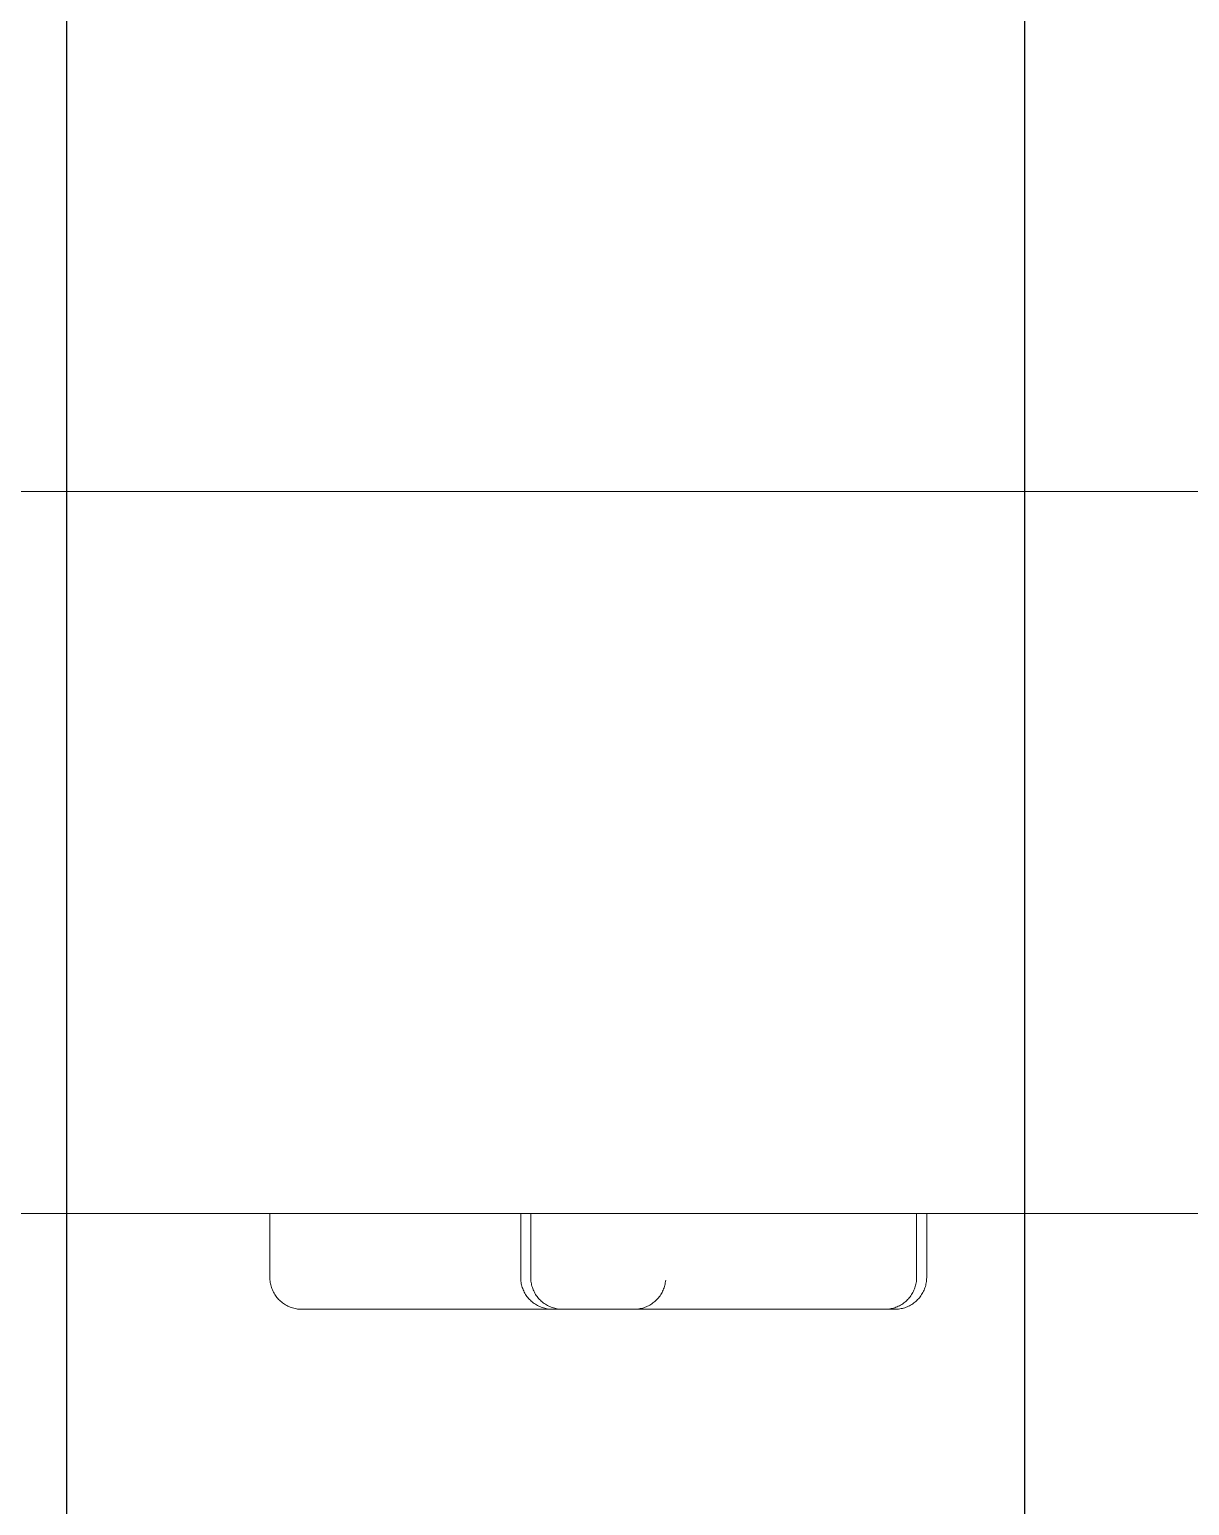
# Model space of a CAD drawing. Header units: metres. Extents: x 13415 to 21618, y 7657 to 10396.
# Drawn here: x 20232.233 to 20235.865, y 8014.333 to 8018.954 of the extents above; entities that cross this region are included whole.
import ezdxf

# ---------------------------------------------------------------- set-up
doc = ezdxf.new("R2010")
doc.units = ezdxf.units.M
doc.header["$LTSCALE"] = 0.2
doc.layers.add('01', color=1, linetype='Continuous')
doc.layers.add('02', color=2, linetype='Continuous')
doc.layers.add('A-GENM', color=2, linetype='Continuous', lineweight=9)

# ---------------------------------------------------------------- blocks, each defined once
blk = doc.blocks.new('chuv')
at = {"layer": 'A-GENM'}
for p, q in [((19995.8828, 7552.5926), (19995.8828, 7552.3926)), ((19995.8828, 7552.5926), (19995.8828, 7552.3926)), ((19995.9132, 7552.5926), (19996.0845, 7552.5926)), ((19995.9132, 7552.5926), (19996.0482, 7552.5926)), ((19996.0845, 7552.5926), (19995.9132, 7552.5926)), ((19995.9143, 7552.5926), (19995.9143, 7552.3926)), ((19996.0327, 7552.5926), (19997.0359, 7552.5926)), ((19996.9821, 7552.5926), (19997.9398, 7552.5926)), ((19997.0359, 7552.5926), (19997.1543, 7552.5926)), ((19997.1228, 7552.3926), (19997.1228, 7552.5926)), ((19997.1543, 7552.3926), (19997.1543, 7552.5926)), ((19997.9398, 7552.3926), (19997.9398, 7552.5926))]:
    blk.add_line(p, q, dxfattribs=at)
at = {"layer": 'A-GENM', "flags": 128}
for points in [[(19992.2586, 7554.8526), (19992.9292, 7554.8526), (19993.5801, 7554.8526), (19994.2103, 7554.8526), (19994.8187, 7554.8526), (19995.4045, 7554.8526), (19995.9666, 7554.8526), (19996.5042, 7554.8526), (19997.0163, 7554.8526), (19997.5023, 7554.8526), (19997.9613, 7554.8526), (19998.3925, 7554.8526), (19998.7953, 7554.8526)], [(19998.899, 7554.8526), (19998.504, 7554.8526), (19998.0804, 7554.8526), (19997.6289, 7554.8526), (19997.1501, 7554.8526), (19996.645, 7554.8526), (19996.1142, 7554.8526), (19995.5586, 7554.8526), (19994.9791, 7554.8526), (19994.3767, 7554.8526), (19993.7523, 7554.8526), (19993.1068, 7554.8526), (19992.4415, 7554.8526)], [(19992.3715, 7552.5926), (19993.0486, 7552.5926), (19993.7058, 7552.5926), (19994.3422, 7552.5926), (19994.9565, 7552.5926), (19995.548, 7552.5926), (19996.1155, 7552.5926), (19996.6583, 7552.5926), (19997.1755, 7552.5926), (19997.6661, 7552.5926), (19998.1296, 7552.5926), (19998.565, 7552.5926), (19998.9717, 7552.5926)], [(19995.9132, 7552.5926), (19995.7035, 7552.5926), (19995.1185, 7552.5926)], [(19998.6776, 7552.5926), (19998.2499, 7552.5926), (19997.9398, 7552.5926)], [(19995.9828, 7552.2926), (19995.9788, 7552.2926), (19995.9748, 7552.2929), (19995.9709, 7552.2933), (19995.9669, 7552.2938), (19995.963, 7552.2946), (19995.9591, 7552.2954), (19995.9552, 7552.2965), (19995.9514, 7552.2976), (19995.9476, 7552.299), (19995.9439, 7552.3005), (19995.9402, 7552.3021), (19995.9366, 7552.3039), (19995.9331, 7552.3058), (19995.9297, 7552.3078), (19995.9264, 7552.31), (19995.9231, 7552.3124), (19995.9199, 7552.3148), (19995.9169, 7552.3174), (19995.9139, 7552.3201), (19995.9111, 7552.3229), (19995.9084, 7552.3258), (19995.9058, 7552.3289), (19995.9033, 7552.332), (19995.9009, 7552.3352), (19995.8987, 7552.3385), (19995.8966, 7552.3419), (19995.8946, 7552.3454), (19995.8928, 7552.349), (19995.8911, 7552.3526), (19995.8896, 7552.3563), (19995.8882, 7552.3601), (19995.887, 7552.3639), (19995.886, 7552.3678), (19995.885, 7552.3716), (19995.8843, 7552.3756), (19995.8837, 7552.3795), (19995.8832, 7552.3835), (19995.883, 7552.3875), (19995.8828, 7552.3915), (19995.8828, 7552.3926)], [(19995.9828, 7552.2926), (19995.9788, 7552.2926), (19995.9748, 7552.2929), (19995.9709, 7552.2933), (19995.9669, 7552.2938), (19995.963, 7552.2946), (19995.9591, 7552.2954), (19995.9552, 7552.2965), (19995.9514, 7552.2976), (19995.9476, 7552.299), (19995.9439, 7552.3005), (19995.9402, 7552.3021), (19995.9366, 7552.3039), (19995.9331, 7552.3058), (19995.9297, 7552.3078), (19995.9264, 7552.31), (19995.9231, 7552.3124), (19995.9199, 7552.3148), (19995.9169, 7552.3174), (19995.9139, 7552.3201), (19995.9111, 7552.3229), (19995.9084, 7552.3258), (19995.9058, 7552.3289), (19995.9033, 7552.332), (19995.9009, 7552.3352), (19995.8987, 7552.3385), (19995.8966, 7552.3419), (19995.8946, 7552.3454), (19995.8928, 7552.349), (19995.8911, 7552.3526), (19995.8896, 7552.3563), (19995.8882, 7552.3601), (19995.887, 7552.3639), (19995.886, 7552.3678), (19995.885, 7552.3716), (19995.8843, 7552.3756), (19995.8837, 7552.3795), (19995.8832, 7552.3835), (19995.883, 7552.3875), (19995.8828, 7552.3915), (19995.8828, 7552.3926)], [(19996.0143, 7552.2926), (19996.0103, 7552.2926), (19996.0063, 7552.2929), (19996.0023, 7552.2933), (19995.9983, 7552.2938), (19995.9944, 7552.2946), (19995.9905, 7552.2954), (19995.9866, 7552.2965), (19995.9828, 7552.2976), (19995.979, 7552.299), (19995.9753, 7552.3005), (19995.9717, 7552.3021), (19995.9681, 7552.3039), (19995.9646, 7552.3058), (19995.9611, 7552.3078), (19995.9578, 7552.31), (19995.9545, 7552.3124), (19995.9514, 7552.3148), (19995.9483, 7552.3174), (19995.9454, 7552.3201), (19995.9425, 7552.3229), (19995.9398, 7552.3258), (19995.9372, 7552.3289), (19995.9347, 7552.332), (19995.9323, 7552.3352), (19995.9301, 7552.3385), (19995.928, 7552.3419), (19995.9261, 7552.3454), (19995.9243, 7552.349), (19995.9226, 7552.3526), (19995.9211, 7552.3563), (19995.9197, 7552.3601), (19995.9185, 7552.3639), (19995.9174, 7552.3678), (19995.9165, 7552.3716), (19995.9157, 7552.3756), (19995.9151, 7552.3795), (19995.9147, 7552.3835), (19995.9144, 7552.3875), (19995.9143, 7552.3915), (19995.9143, 7552.3926)], [(19996.0143, 7552.2926), (19996.0103, 7552.2926), (19996.0063, 7552.2929), (19996.0023, 7552.2933), (19995.9983, 7552.2938), (19995.9944, 7552.2946), (19995.9905, 7552.2954), (19995.9866, 7552.2965), (19995.9828, 7552.2976), (19995.979, 7552.299), (19995.9753, 7552.3005), (19995.9717, 7552.3021), (19995.9681, 7552.3039), (19995.9646, 7552.3058), (19995.9611, 7552.3078), (19995.9578, 7552.31), (19995.9545, 7552.3124), (19995.9514, 7552.3148), (19995.9483, 7552.3174), (19995.9454, 7552.3201), (19995.9425, 7552.3229), (19995.9398, 7552.3258), (19995.9372, 7552.3289), (19995.9347, 7552.332), (19995.9323, 7552.3352), (19995.9301, 7552.3385), (19995.928, 7552.3419), (19995.9261, 7552.3454), (19995.9243, 7552.349), (19995.9226, 7552.3526), (19995.9211, 7552.3563), (19995.9197, 7552.3601), (19995.9185, 7552.3639), (19995.9174, 7552.3678), (19995.9165, 7552.3716), (19995.9157, 7552.3756), (19995.9151, 7552.3795), (19995.9147, 7552.3835)], [(19996.7998, 7552.2926), (19996.7958, 7552.2926), (19996.7918, 7552.2929), (19996.7879, 7552.2933), (19996.7839, 7552.2938), (19996.78, 7552.2946), (19996.7761, 7552.2954), (19996.7722, 7552.2965), (19996.7684, 7552.2976), (19996.7646, 7552.299), (19996.7609, 7552.3005), (19996.7572, 7552.3021), (19996.7537, 7552.3039), (19996.7501, 7552.3058), (19996.7467, 7552.3078), (19996.7434, 7552.31), (19996.7401, 7552.3124), (19996.737, 7552.3148), (19996.7339, 7552.3174), (19996.7309, 7552.3201), (19996.7281, 7552.3229), (19996.7254, 7552.3258), (19996.7228, 7552.3289), (19996.7203, 7552.332), (19996.7179, 7552.3352), (19996.7157, 7552.3385), (19996.7136, 7552.3419), (19996.7116, 7552.3454), (19996.7098, 7552.349), (19996.7082, 7552.3526), (19996.7066, 7552.3563), (19996.7053, 7552.3601), (19996.704, 7552.3639), (19996.703, 7552.3678), (19996.702, 7552.3716), (19996.7013, 7552.3756), (19996.7007, 7552.3795), (19996.7002, 7552.3835)], [(19997.1228, 7552.3926), (19997.1227, 7552.3886), (19997.1225, 7552.3846), (19997.1221, 7552.3806), (19997.1215, 7552.3766), (19997.1208, 7552.3727), (19997.12, 7552.3688), (19997.1189, 7552.3649), (19997.1177, 7552.3611), (19997.1164, 7552.3573), (19997.1149, 7552.3536), (19997.1133, 7552.35), (19997.1115, 7552.3464), (19997.1096, 7552.3429), (19997.1076, 7552.3394), (19997.1054, 7552.3361), (19997.103, 7552.3328), (19997.1006, 7552.3297), (19997.098, 7552.3266), (19997.0953, 7552.3237), (19997.0925, 7552.3208), (19997.0896, 7552.3181), (19997.0865, 7552.3155), (19997.0834, 7552.313), (19997.0802, 7552.3106), (19997.0769, 7552.3084), (19997.0734, 7552.3063), (19997.07, 7552.3044), (19997.0664, 7552.3026), (19997.0628, 7552.3009), (19997.0591, 7552.2994), (19997.0553, 7552.298), (19997.0515, 7552.2968), (19997.0476, 7552.2957), (19997.0437, 7552.2948), (19997.0398, 7552.294), (19997.0359, 7552.2934), (19997.0319, 7552.293), (19997.0279, 7552.2927), (19997.0239, 7552.2926), (19997.0228, 7552.2926)], [(19997.1225, 7552.3846), (19997.1221, 7552.3806), (19997.1215, 7552.3766), (19997.1208, 7552.3727), (19997.12, 7552.3688), (19997.1189, 7552.3649), (19997.1177, 7552.3611), (19997.1164, 7552.3573), (19997.1149, 7552.3536), (19997.1133, 7552.35), (19997.1115, 7552.3464), (19997.1096, 7552.3429), (19997.1076, 7552.3394), (19997.1054, 7552.3361), (19997.103, 7552.3328), (19997.1006, 7552.3297), (19997.098, 7552.3266), (19997.0953, 7552.3237), (19997.0925, 7552.3208), (19997.0896, 7552.3181), (19997.0865, 7552.3155), (19997.0834, 7552.313), (19997.0802, 7552.3106), (19997.0769, 7552.3084), (19997.0734, 7552.3063), (19997.07, 7552.3044), (19997.0664, 7552.3026), (19997.0628, 7552.3009), (19997.0591, 7552.2994), (19997.0553, 7552.298), (19997.0515, 7552.2968), (19997.0476, 7552.2957), (19997.0437, 7552.2948), (19997.0398, 7552.294), (19997.0359, 7552.2934), (19997.0319, 7552.293), (19997.0279, 7552.2927), (19997.0239, 7552.2926), (19997.0228, 7552.2926)], [(19997.1543, 7552.3926), (19997.1542, 7552.3886), (19997.1539, 7552.3846), (19997.1535, 7552.3806), (19997.153, 7552.3766), (19997.1523, 7552.3727), (19997.1514, 7552.3688), (19997.1504, 7552.3649), (19997.1492, 7552.3611), (19997.1479, 7552.3573), (19997.1464, 7552.3536), (19997.1447, 7552.35), (19997.143, 7552.3464), (19997.141, 7552.3429), (19997.139, 7552.3394), (19997.1368, 7552.3361), (19997.1345, 7552.3328), (19997.132, 7552.3297), (19997.1294, 7552.3266), (19997.1268, 7552.3237), (19997.1239, 7552.3208), (19997.121, 7552.3181), (19997.118, 7552.3155), (19997.1148, 7552.313), (19997.1116, 7552.3106), (19997.1083, 7552.3084), (19997.1049, 7552.3063), (19997.1014, 7552.3044), (19997.0978, 7552.3026), (19997.0942, 7552.3009), (19997.0905, 7552.2994), (19997.0867, 7552.298), (19997.0829, 7552.2968), (19997.0791, 7552.2957), (19997.0752, 7552.2948), (19997.0713, 7552.294), (19997.0673, 7552.2934), (19997.0633, 7552.293), (19997.0593, 7552.2927), (19997.0553, 7552.2926), (19997.0543, 7552.2926)], [(19997.1539, 7552.3846), (19997.1535, 7552.3806), (19997.153, 7552.3766), (19997.1523, 7552.3727), (19997.1514, 7552.3688), (19997.1504, 7552.3649), (19997.1492, 7552.3611), (19997.1479, 7552.3573), (19997.1464, 7552.3536), (19997.1447, 7552.35), (19997.143, 7552.3464), (19997.141, 7552.3429), (19997.139, 7552.3394), (19997.1368, 7552.3361), (19997.1345, 7552.3328), (19997.132, 7552.3297), (19997.1294, 7552.3266), (19997.1268, 7552.3237), (19997.1239, 7552.3208), (19997.121, 7552.3181), (19997.118, 7552.3155), (19997.1148, 7552.313), (19997.1116, 7552.3106), (19997.1083, 7552.3084), (19997.1049, 7552.3063), (19997.1014, 7552.3044), (19997.0978, 7552.3026), (19997.0942, 7552.3009), (19997.0905, 7552.2994), (19997.0867, 7552.298), (19997.0829, 7552.2968), (19997.0791, 7552.2957), (19997.0752, 7552.2948), (19997.0713, 7552.294), (19997.0673, 7552.2934), (19997.0633, 7552.293), (19997.0593, 7552.2927), (19997.0553, 7552.2926), (19997.0543, 7552.2926)], [(19997.9398, 7552.3926), (19997.9398, 7552.3886), (19997.9395, 7552.3846), (19997.9391, 7552.3806), (19997.9386, 7552.3766), (19997.9378, 7552.3727), (19997.937, 7552.3688), (19997.9359, 7552.3649), (19997.9348, 7552.3611), (19997.9334, 7552.3573), (19997.9319, 7552.3536), (19997.9303, 7552.35), (19997.9285, 7552.3464), (19997.9266, 7552.3429), (19997.9246, 7552.3394), (19997.9224, 7552.3361), (19997.92, 7552.3328), (19997.9176, 7552.3297), (19997.915, 7552.3266), (19997.9123, 7552.3237), (19997.9095, 7552.3208), (19997.9066, 7552.3181), (19997.9035, 7552.3155), (19997.9004, 7552.313), (19997.8972, 7552.3106), (19997.8939, 7552.3084), (19997.8905, 7552.3063), (19997.887, 7552.3044), (19997.8834, 7552.3026), (19997.8798, 7552.3009), (19997.8761, 7552.2994), (19997.8723, 7552.298), (19997.8685, 7552.2968), (19997.8647, 7552.2957), (19997.8608, 7552.2948), (19997.8568, 7552.294), (19997.8529, 7552.2934), (19997.8489, 7552.293), (19997.8449, 7552.2927), (19997.8409, 7552.2926), (19997.8398, 7552.2926)], [(19995.9828, 7552.2926), (19995.9832, 7552.2926), (19995.9845, 7552.2926), (19995.9866, 7552.2926), (19995.9895, 7552.2926), (19995.9932, 7552.2926), (19995.9977, 7552.2926), (19996.0031, 7552.2926), (19996.0083, 7552.2926)], [(19995.9828, 7552.2926), (19995.9832, 7552.2926), (19995.9845, 7552.2926), (19995.9866, 7552.2926), (19995.9895, 7552.2926), (19995.9932, 7552.2926), (19995.9977, 7552.2926), (19996.0031, 7552.2926), (19996.0092, 7552.2926), (19996.0162, 7552.2926), (19996.0239, 7552.2926), (19996.0324, 7552.2926), (19996.0416, 7552.2926), (19996.0516, 7552.2926), (19996.0623, 7552.2926), (19996.0737, 7552.2926), (19996.0857, 7552.2926), (19996.0985, 7552.2926), (19996.1119, 7552.2926), (19996.1259, 7552.2926), (19996.1405, 7552.2926), (19996.1557, 7552.2926), (19996.1715, 7552.2926), (19996.1878, 7552.2926), (19996.2046, 7552.2926), (19996.2219, 7552.2926), (19996.2396, 7552.2926), (19996.2577, 7552.2926), (19996.2763, 7552.2926), (19996.2952, 7552.2926), (19996.3144, 7552.2926), (19996.3339, 7552.2926), (19996.3537, 7552.2926), (19996.3738, 7552.2926), (19996.394, 7552.2926), (19996.4144, 7552.2926), (19996.435, 7552.2926), (19996.4557, 7552.2926), (19996.4764, 7552.2926), (19996.4972, 7552.2926), (19996.518, 7552.2926), (19996.5388, 7552.2926), (19996.5595, 7552.2926), (19996.5801, 7552.2926), (19996.6006, 7552.2926), (19996.621, 7552.2926), (19996.6411, 7552.2926), (19996.6611, 7552.2926), (19996.6807, 7552.2926), (19996.7001, 7552.2926), (19996.7192, 7552.2926), (19996.738, 7552.2926), (19996.7563, 7552.2926), (19996.7743, 7552.2926), (19996.7918, 7552.2926), (19996.8088, 7552.2926), (19996.8254, 7552.2926), (19996.8415, 7552.2926), (19996.857, 7552.2926), (19996.8719, 7552.2926), (19996.8863, 7552.2926), (19996.9, 7552.2926), (19996.9131, 7552.2926), (19996.9256, 7552.2926), (19996.9373, 7552.2926), (19996.9484, 7552.2926), (19996.9588, 7552.2926), (19996.9684, 7552.2926), (19996.9773, 7552.2926), (19996.9854, 7552.2926), (19996.9928, 7552.2926), (19996.9974, 7552.2926)], [(19996.9974, 7552.2926), (19996.9906, 7552.2926), (19996.983, 7552.2926), (19996.9746, 7552.2926), (19996.9655, 7552.2926), (19996.9556, 7552.2926), (19996.945, 7552.2926), (19996.9337, 7552.2926), (19996.9217, 7552.2926), (19996.9091, 7552.2926), (19996.8958, 7552.2926), (19996.8818, 7552.2926), (19996.8673, 7552.2926), (19996.8522, 7552.2926), (19996.8365, 7552.2926), (19996.8203, 7552.2926), (19996.8035, 7552.2926), (19996.7863, 7552.2926), (19996.7687, 7552.2926), (19996.7506, 7552.2926), (19996.7321, 7552.2926), (19996.7133, 7552.2926), (19996.6941, 7552.2926), (19996.6746, 7552.2926), (19996.6548, 7552.2926), (19996.6348, 7552.2926), (19996.6146, 7552.2926), (19996.5942, 7552.2926), (19996.5737, 7552.2926), (19996.553, 7552.2926), (19996.5323, 7552.2926), (19996.5115, 7552.2926), (19996.4907, 7552.2926), (19996.4699, 7552.2926), (19996.4492, 7552.2926), (19996.4285, 7552.2926), (19996.408, 7552.2926), (19996.3876, 7552.2926), (19996.3675, 7552.2926), (19996.3475, 7552.2926), (19996.3278, 7552.2926), (19996.3083, 7552.2926), (19996.2892, 7552.2926), (19996.2704, 7552.2926), (19996.252, 7552.2926), (19996.234, 7552.2926), (19996.2164, 7552.2926), (19996.1993, 7552.2926), (19996.1826, 7552.2926), (19996.1665, 7552.2926), (19996.1509, 7552.2926), (19996.1359, 7552.2926), (19996.1214, 7552.2926), (19996.1076, 7552.2926), (19996.0944, 7552.2926), (19996.0819, 7552.2926), (19996.07, 7552.2926), (19996.0588, 7552.2926), (19996.0483, 7552.2926), (19996.0386, 7552.2926), (19996.0296, 7552.2926), (19996.0214, 7552.2926), (19996.0139, 7552.2926), (19996.0072, 7552.2926), (19996.0013, 7552.2926), (19995.9962, 7552.2926), (19995.9919, 7552.2926), (19995.9885, 7552.2926), (19995.9858, 7552.2926), (19995.984, 7552.2926), (19995.983, 7552.2926)], [(19996.0083, 7552.2926), (19996.0022, 7552.2926), (19995.997, 7552.2926), (19995.9926, 7552.2926), (19995.989, 7552.2926), (19995.9862, 7552.2926), (19995.9843, 7552.2926), (19995.9831, 7552.2926)], [(19996.0083, 7552.2926), (19996.0151, 7552.2926), (19996.0227, 7552.2926), (19996.0311, 7552.2926), (19996.0402, 7552.2926), (19996.0501, 7552.2926), (19996.0606, 7552.2926), (19996.0719, 7552.2926), (19996.0839, 7552.2926), (19996.0966, 7552.2926), (19996.1099, 7552.2926), (19996.1238, 7552.2926), (19996.1384, 7552.2926), (19996.1535, 7552.2926), (19996.1692, 7552.2926), (19996.1854, 7552.2926), (19996.2021, 7552.2926), (19996.2193, 7552.2926), (19996.237, 7552.2926), (19996.2551, 7552.2926), (19996.2735, 7552.2926), (19996.2924, 7552.2926), (19996.3116, 7552.2926), (19996.3311, 7552.2926), (19996.3508, 7552.2926), (19996.3708, 7552.2926), (19996.3911, 7552.2926), (19996.4115, 7552.2926), (19996.432, 7552.2926), (19996.4527, 7552.2926), (19996.4734, 7552.2926), (19996.4942, 7552.2926), (19996.515, 7552.2926), (19996.5358, 7552.2926), (19996.5565, 7552.2926), (19996.5771, 7552.2926), (19996.5976, 7552.2926), (19996.618, 7552.2926), (19996.6382, 7552.2926), (19996.6582, 7552.2926), (19996.6779, 7552.2926), (19996.6973, 7552.2926), (19996.7165, 7552.2926), (19996.7352, 7552.2926), (19996.7537, 7552.2926), (19996.7717, 7552.2926), (19996.7893, 7552.2926), (19996.8064, 7552.2926), (19996.823, 7552.2926), (19996.8392, 7552.2926), (19996.8547, 7552.2926), (19996.8698, 7552.2926), (19996.8842, 7552.2926), (19996.898, 7552.2926), (19996.9112, 7552.2926), (19996.9238, 7552.2926), (19996.9357, 7552.2926), (19996.9468, 7552.2926), (19996.9573, 7552.2926), (19996.967, 7552.2926), (19996.976, 7552.2926), (19996.9843, 7552.2926), (19996.9918, 7552.2926), (19996.9984, 7552.2926), (19997.0043, 7552.2926), (19997.0094, 7552.2926), (19997.0137, 7552.2926), (19997.0172, 7552.2926), (19997.0198, 7552.2926), (19997.0216, 7552.2926), (19997.0226, 7552.2926)], [(19997.0228, 7552.2926), (19997.0224, 7552.2926), (19997.0212, 7552.2926), (19997.0191, 7552.2926), (19997.0162, 7552.2926), (19997.0125, 7552.2926), (19997.0079, 7552.2926), (19997.0026, 7552.2926), (19996.9964, 7552.2926), (19996.9895, 7552.2926), (19996.9818, 7552.2926), (19996.9733, 7552.2926), (19996.9641, 7552.2926), (19996.9541, 7552.2926), (19996.9434, 7552.2926), (19996.932, 7552.2926), (19996.9199, 7552.2926), (19996.9072, 7552.2926), (19996.8938, 7552.2926), (19996.8797, 7552.2926), (19996.8651, 7552.2926), (19996.8499, 7552.2926), (19996.8341, 7552.2926), (19996.8179, 7552.2926), (19996.8011, 7552.2926), (19996.7838, 7552.2926), (19996.7661, 7552.2926), (19996.7479, 7552.2926), (19996.7294, 7552.2926), (19996.7105, 7552.2926), (19996.6913, 7552.2926), (19996.6717, 7552.2926), (19996.6519, 7552.2926), (19996.6319, 7552.2926), (19996.6116, 7552.2926), (19996.5912, 7552.2926), (19996.5706, 7552.2926), (19996.55, 7552.2926), (19996.5292, 7552.2926), (19996.5084, 7552.2926), (19996.4876, 7552.2926), (19996.4669, 7552.2926), (19996.4462, 7552.2926), (19996.4255, 7552.2926), (19996.405, 7552.2926), (19996.3847, 7552.2926), (19996.3645, 7552.2926), (19996.3446, 7552.2926), (19996.3249, 7552.2926), (19996.3055, 7552.2926), (19996.2864, 7552.2926), (19996.2677, 7552.2926), (19996.2493, 7552.2926), (19996.2314, 7552.2926), (19996.2139, 7552.2926), (19996.1968, 7552.2926), (19996.1802, 7552.2926), (19996.1642, 7552.2926), (19996.1487, 7552.2926), (19996.1337, 7552.2926), (19996.1194, 7552.2926), (19996.1056, 7552.2926), (19996.0925, 7552.2926), (19996.0801, 7552.2926), (19996.0683, 7552.2926), (19996.0572, 7552.2926), (19996.0469, 7552.2926), (19996.0372, 7552.2926), (19996.0284, 7552.2926), (19996.0202, 7552.2926), (19996.0129, 7552.2926), (19996.0083, 7552.2926)], [(19996.0143, 7552.2926), (19996.0147, 7552.2926), (19996.0159, 7552.2926), (19996.018, 7552.2926), (19996.0209, 7552.2926), (19996.0246, 7552.2926), (19996.0292, 7552.2926), (19996.0345, 7552.2926), (19996.0407, 7552.2926), (19996.0476, 7552.2926), (19996.0553, 7552.2926), (19996.0638, 7552.2926), (19996.073, 7552.2926), (19996.083, 7552.2926), (19996.0937, 7552.2926), (19996.1051, 7552.2926), (19996.1136, 7552.2926)], [(19996.0143, 7552.2926), (19996.0147, 7552.2926), (19996.0159, 7552.2926), (19996.018, 7552.2926), (19996.0209, 7552.2926), (19996.0246, 7552.2926), (19996.0292, 7552.2926), (19996.0345, 7552.2926), (19996.0407, 7552.2926), (19996.0476, 7552.2926), (19996.0553, 7552.2926), (19996.0638, 7552.2926), (19996.073, 7552.2926), (19996.083, 7552.2926), (19996.0937, 7552.2926), (19996.1051, 7552.2926), (19996.1172, 7552.2926), (19996.1299, 7552.2926), (19996.1433, 7552.2926), (19996.1574, 7552.2926), (19996.172, 7552.2926), (19996.1872, 7552.2926), (19996.2029, 7552.2926), (19996.2192, 7552.2926), (19996.236, 7552.2926), (19996.2533, 7552.2926), (19996.271, 7552.2926), (19996.2892, 7552.2926), (19996.3077, 7552.2926), (19996.3266, 7552.2926), (19996.3458, 7552.2926), (19996.3654, 7552.2926), (19996.3852, 7552.2926), (19996.4052, 7552.2926), (19996.4255, 7552.2926), (19996.4459, 7552.2926), (19996.4664, 7552.2926), (19996.4871, 7552.2926), (19996.5079, 7552.2926), (19996.5287, 7552.2926), (19996.5495, 7552.2926), (19996.5702, 7552.2926), (19996.5909, 7552.2926), (19996.6116, 7552.2926), (19996.6321, 7552.2926), (19996.6524, 7552.2926), (19996.6726, 7552.2926), (19996.6925, 7552.2926), (19996.7122, 7552.2926), (19996.7316, 7552.2926), (19996.7507, 7552.2926), (19996.7694, 7552.2926), (19996.7878, 7552.2926), (19996.8057, 7552.2926), (19996.8232, 7552.2926), (19996.8403, 7552.2926), (19996.8569, 7552.2926), (19996.8729, 7552.2926), (19996.8884, 7552.2926), (19996.9034, 7552.2926), (19996.9177, 7552.2926), (19996.9315, 7552.2926), (19996.9446, 7552.2926), (19996.955, 7552.2926)], [(19996.1136, 7552.2926), (19996.1017, 7552.2926), (19996.0905, 7552.2926), (19996.08, 7552.2926), (19996.0703, 7552.2926), (19996.0612, 7552.2926), (19996.053, 7552.2926), (19996.0455, 7552.2926), (19996.0388, 7552.2926), (19996.0329, 7552.2926), (19996.0278, 7552.2926), (19996.0235, 7552.2926), (19996.02, 7552.2926), (19996.0173, 7552.2926), (19996.0155, 7552.2926), (19996.0145, 7552.2926)], [(19996.955, 7552.2926), (19996.9424, 7552.2926), (19996.9292, 7552.2926), (19996.9153, 7552.2926), (19996.9009, 7552.2926), (19996.8858, 7552.2926), (19996.8702, 7552.2926), (19996.8541, 7552.2926), (19996.8375, 7552.2926), (19996.8203, 7552.2926), (19996.8027, 7552.2926), (19996.7847, 7552.2926), (19996.7663, 7552.2926), (19996.7475, 7552.2926), (19996.7283, 7552.2926), (19996.7089, 7552.2926), (19996.6892, 7552.2926), (19996.6692, 7552.2926), (19996.649, 7552.2926), (19996.6286, 7552.2926), (19996.6081, 7552.2926), (19996.5875, 7552.2926), (19996.5667, 7552.2926), (19996.546, 7552.2926), (19996.5252, 7552.2926), (19996.5044, 7552.2926), (19996.4836, 7552.2926), (19996.463, 7552.2926), (19996.4424, 7552.2926), (19996.422, 7552.2926), (19996.4018, 7552.2926), (19996.3818, 7552.2926), (19996.3621, 7552.2926), (19996.3426, 7552.2926), (19996.3234, 7552.2926), (19996.3046, 7552.2926), (19996.2861, 7552.2926), (19996.268, 7552.2926), (19996.2504, 7552.2926), (19996.2332, 7552.2926), (19996.2165, 7552.2926), (19996.2003, 7552.2926), (19996.1846, 7552.2926), (19996.1695, 7552.2926), (19996.155, 7552.2926), (19996.141, 7552.2926), (19996.1277, 7552.2926), (19996.1151, 7552.2926), (19996.1031, 7552.2926), (19996.0918, 7552.2926), (19996.0813, 7552.2926), (19996.0714, 7552.2926), (19996.0623, 7552.2926), (19996.054, 7552.2926), (19996.0464, 7552.2926), (19996.0396, 7552.2926), (19996.0336, 7552.2926), (19996.0284, 7552.2926), (19996.0239, 7552.2926), (19996.0204, 7552.2926), (19996.0176, 7552.2926), (19996.0157, 7552.2926), (19996.0146, 7552.2926)], [(19996.1136, 7552.2926), (19996.1261, 7552.2926), (19996.1394, 7552.2926), (19996.1532, 7552.2926), (19996.1676, 7552.2926), (19996.1827, 7552.2926), (19996.1983, 7552.2926), (19996.2144, 7552.2926), (19996.2311, 7552.2926), (19996.2482, 7552.2926), (19996.2658, 7552.2926), (19996.2838, 7552.2926), (19996.3023, 7552.2926), (19996.3211, 7552.2926), (19996.3402, 7552.2926), (19996.3596, 7552.2926), (19996.3794, 7552.2926), (19996.3993, 7552.2926), (19996.4195, 7552.2926), (19996.4399, 7552.2926), (19996.4604, 7552.2926), (19996.4811, 7552.2926), (19996.5018, 7552.2926), (19996.5226, 7552.2926), (19996.5434, 7552.2926), (19996.5642, 7552.2926), (19996.5849, 7552.2926), (19996.6056, 7552.2926), (19996.6261, 7552.2926), (19996.6465, 7552.2926), (19996.6667, 7552.2926), (19996.6867, 7552.2926), (19996.7065, 7552.2926), (19996.7259, 7552.2926), (19996.7451, 7552.2926), (19996.764, 7552.2926), (19996.7824, 7552.2926), (19996.8005, 7552.2926), (19996.8182, 7552.2926), (19996.8354, 7552.2926), (19996.8521, 7552.2926), (19996.8683, 7552.2926), (19996.8839, 7552.2926), (19996.8991, 7552.2926), (19996.9136, 7552.2926), (19996.9275, 7552.2926), (19996.9408, 7552.2926), (19996.9534, 7552.2926), (19996.9654, 7552.2926), (19996.9767, 7552.2926), (19996.9873, 7552.2926), (19996.9971, 7552.2926), (19997.0062, 7552.2926), (19997.0146, 7552.2926), (19997.0222, 7552.2926), (19997.029, 7552.2926), (19997.035, 7552.2926), (19997.0402, 7552.2926), (19997.0446, 7552.2926), (19997.0482, 7552.2926), (19997.0509, 7552.2926), (19997.0529, 7552.2926), (19997.054, 7552.2926)], [(19997.0543, 7552.2926), (19997.0539, 7552.2926), (19997.0526, 7552.2926), (19997.0505, 7552.2926), (19997.0476, 7552.2926), (19997.0439, 7552.2926), (19997.0394, 7552.2926), (19997.034, 7552.2926), (19997.0279, 7552.2926), (19997.0209, 7552.2926), (19997.0132, 7552.2926), (19997.0047, 7552.2926), (19996.9955, 7552.2926), (19996.9855, 7552.2926), (19996.9748, 7552.2926), (19996.9634, 7552.2926), (19996.9514, 7552.2926), (19996.9386, 7552.2926), (19996.9252, 7552.2926), (19996.9112, 7552.2926), (19996.8966, 7552.2926), (19996.8813, 7552.2926), (19996.8656, 7552.2926), (19996.8493, 7552.2926), (19996.8325, 7552.2926), (19996.8152, 7552.2926), (19996.7975, 7552.2926), (19996.7794, 7552.2926), (19996.7608, 7552.2926), (19996.7419, 7552.2926), (19996.7227, 7552.2926), (19996.7032, 7552.2926), (19996.6834, 7552.2926), (19996.6633, 7552.2926), (19996.6431, 7552.2926), (19996.6227, 7552.2926), (19996.6021, 7552.2926), (19996.5814, 7552.2926), (19996.5607, 7552.2926), (19996.5399, 7552.2926), (19996.5191, 7552.2926), (19996.4983, 7552.2926), (19996.4776, 7552.2926), (19996.457, 7552.2926), (19996.4365, 7552.2926), (19996.4161, 7552.2926), (19996.396, 7552.2926), (19996.376, 7552.2926), (19996.3563, 7552.2926), (19996.337, 7552.2926), (19996.3179, 7552.2926), (19996.2991, 7552.2926), (19996.2808, 7552.2926), (19996.2628, 7552.2926), (19996.2453, 7552.2926), (19996.2282, 7552.2926), (19996.2117, 7552.2926), (19996.1956, 7552.2926), (19996.1801, 7552.2926), (19996.1652, 7552.2926), (19996.1508, 7552.2926), (19996.1371, 7552.2926), (19996.124, 7552.2926), (19996.1136, 7552.2926)], [(19996.7998, 7552.2926), (19996.8002, 7552.2926), (19996.8015, 7552.2926), (19996.8036, 7552.2926), (19996.8065, 7552.2926), (19996.8102, 7552.2926), (19996.8147, 7552.2926), (19996.8201, 7552.2926), (19996.8262, 7552.2926), (19996.8332, 7552.2926), (19996.8409, 7552.2926), (19996.8494, 7552.2926), (19996.8586, 7552.2926), (19996.8686, 7552.2926), (19996.8793, 7552.2926), (19996.8907, 7552.2926), (19996.9027, 7552.2926), (19996.9155, 7552.2926), (19996.9289, 7552.2926), (19996.9429, 7552.2926), (19996.9575, 7552.2926), (19996.9728, 7552.2926), (19996.9885, 7552.2926), (19997.0048, 7552.2926), (19997.0216, 7552.2926), (19997.0389, 7552.2926), (19997.0566, 7552.2926), (19997.0747, 7552.2926), (19997.0933, 7552.2926), (19997.1122, 7552.2926), (19997.1314, 7552.2926), (19997.1509, 7552.2926), (19997.1707, 7552.2926), (19997.1908, 7552.2926), (19997.211, 7552.2926), (19997.2315, 7552.2926), (19997.252, 7552.2926), (19997.2727, 7552.2926), (19997.2934, 7552.2926), (19997.3142, 7552.2926), (19997.335, 7552.2926), (19997.3558, 7552.2926), (19997.3765, 7552.2926), (19997.3971, 7552.2926), (19997.4176, 7552.2926), (19997.438, 7552.2926), (19997.4581, 7552.2926), (19997.4781, 7552.2926), (19997.4978, 7552.2926), (19997.5171, 7552.2926), (19997.5362, 7552.2926), (19997.555, 7552.2926), (19997.5733, 7552.2926), (19997.5913, 7552.2926), (19997.6088, 7552.2926), (19997.6259, 7552.2926), (19997.6424, 7552.2926), (19997.6585, 7552.2926), (19997.674, 7552.2926), (19997.6889, 7552.2926), (19997.7033, 7552.2926), (19997.717, 7552.2926), (19997.7301, 7552.2926), (19997.7426, 7552.2926), (19997.7543, 7552.2926), (19997.7654, 7552.2926), (19997.7758, 7552.2926), (19997.7854, 7552.2926), (19997.7943, 7552.2926), (19997.8024, 7552.2926), (19997.8098, 7552.2926), (19997.8164, 7552.2926), (19997.8221, 7552.2926), (19997.8271, 7552.2926), (19997.8313, 7552.2926), (19997.8346, 7552.2926), (19997.8372, 7552.2926), (19997.8388, 7552.2926), (19997.8397, 7552.2926)], [(19997.8398, 7552.2926), (19997.8394, 7552.2926), (19997.8382, 7552.2926), (19997.8361, 7552.2926), (19997.8332, 7552.2926), (19997.8295, 7552.2926), (19997.8249, 7552.2926), (19997.8196, 7552.2926), (19997.8134, 7552.2926), (19997.8065, 7552.2926), (19997.7988, 7552.2926), (19997.7903, 7552.2926), (19997.7811, 7552.2926), (19997.7711, 7552.2926), (19997.7604, 7552.2926), (19997.749, 7552.2926), (19997.7369, 7552.2926), (19997.7242, 7552.2926), (19997.7108, 7552.2926), (19997.6967, 7552.2926), (19997.6821, 7552.2926), (19997.6669, 7552.2926), (19997.6512, 7552.2926), (19997.6349, 7552.2926), (19997.6181, 7552.2926), (19997.6008, 7552.2926), (19997.5831, 7552.2926), (19997.5649, 7552.2926), (19997.5464, 7552.2926), (19997.5275, 7552.2926), (19997.5083, 7552.2926), (19997.4887, 7552.2926), (19997.4689, 7552.2926), (19997.4489, 7552.2926), (19997.4286, 7552.2926), (19997.4082, 7552.2926), (19997.3877, 7552.2926), (19997.367, 7552.2926), (19997.3462, 7552.2926), (19997.3254, 7552.2926), (19997.3046, 7552.2926), (19997.2839, 7552.2926), (19997.2632, 7552.2926), (19997.2425, 7552.2926), (19997.222, 7552.2926), (19997.2017, 7552.2926), (19997.1815, 7552.2926), (19997.1616, 7552.2926), (19997.1419, 7552.2926), (19997.1225, 7552.2926), (19997.1034, 7552.2926), (19997.0847, 7552.2926), (19997.0663, 7552.2926), (19997.0484, 7552.2926), (19997.0309, 7552.2926), (19997.0138, 7552.2926), (19996.9972, 7552.2926), (19996.9812, 7552.2926), (19996.9657, 7552.2926), (19996.9507, 7552.2926), (19996.9364, 7552.2926), (19996.9226, 7552.2926), (19996.9095, 7552.2926), (19996.8971, 7552.2926), (19996.8853, 7552.2926), (19996.8743, 7552.2926), (19996.8639, 7552.2926), (19996.8543, 7552.2926), (19996.8454, 7552.2926), (19996.8372, 7552.2926), (19996.8299, 7552.2926), (19996.8233, 7552.2926), (19996.8175, 7552.2926), (19996.8125, 7552.2926), (19996.8084, 7552.2926), (19996.805, 7552.2926), (19996.8025, 7552.2926), (19996.8008, 7552.2926), (19996.8, 7552.2926)], [(19997.0543, 7552.2926), (19997.0539, 7552.2926), (19997.0526, 7552.2926), (19997.0505, 7552.2926), (19997.0476, 7552.2926), (19997.0439, 7552.2926), (19997.0394, 7552.2926), (19997.034, 7552.2926), (19997.0279, 7552.2926), (19997.0209, 7552.2926), (19997.0132, 7552.2926), (19997.0047, 7552.2926), (19996.9955, 7552.2926), (19996.9855, 7552.2926), (19996.9748, 7552.2926), (19996.9634, 7552.2926), (19996.955, 7552.2926)], [(19996.955, 7552.2926), (19996.9668, 7552.2926), (19996.978, 7552.2926), (19996.9885, 7552.2926), (19996.9983, 7552.2926), (19997.0073, 7552.2926), (19997.0156, 7552.2926), (19997.023, 7552.2926), (19997.0297, 7552.2926), (19997.0357, 7552.2926), (19997.0408, 7552.2926), (19997.0451, 7552.2926), (19997.0486, 7552.2926), (19997.0512, 7552.2926), (19997.0531, 7552.2926), (19997.0541, 7552.2926)], [(19997.0228, 7552.2926), (19997.0224, 7552.2926), (19997.0212, 7552.2926), (19997.0191, 7552.2926), (19997.0162, 7552.2926), (19997.0125, 7552.2926), (19997.0079, 7552.2926), (19997.0026, 7552.2926), (19996.9974, 7552.2926)], [(19996.9974, 7552.2926), (19997.0034, 7552.2926), (19997.0086, 7552.2926), (19997.0131, 7552.2926), (19997.0167, 7552.2926), (19997.0194, 7552.2926), (19997.0214, 7552.2926), (19997.0225, 7552.2926)]]:
    blk.add_lwpolyline(points, dxfattribs=at)

msp = doc.modelspace()

# ---------------------------------------------------------------- hatches: boundary and pattern name
at = {"layer": '01', "linetype": 'ByBlock', "transparency": 33554687}
h = msp.add_hatch(dxfattribs=at)
h.set_pattern_fill('ANGLE', color=256, scale=5)
h.set_pattern_definition([(0, (0, 0), (0, 34.925), [25.4, -9.525]), (90, (0, 0), (-34.925, 2e-15), [25.4, -9.525])])
h.paths.add_polyline_path([(20177.3479, 8023.2069), (20137.3479, 8023.2069), (20137.3479, 8017.5069), (20137.5663, 8017.5069), (20137.94, 8017.5069), (20138.2841, 8017.5069), (20138.5979, 8017.5069), (20138.8811, 8017.5069), (20139.1331, 8017.5069), (20139.3535, 8017.5069), (20139.5419, 8017.5069), (20139.6982, 8017.5069), (20139.822, 8017.5069), (20139.9131, 8017.5069), (20139.9714, 8017.5069), (20139.9967, 8017.5069), (20140.3979, 8017.5069), (20140.3979, 8015.2469), (20139.6805, 8015.2469), (20139.6805, 8014.9469), (20139.0133, 8014.9469), (20137.3479, 8014.9469), (20137.3479, 8003.2069), (20077.3479, 8003.2069), (20077.3479, 8063.2069), (20137.3479, 8063.2069), (20137.3479, 8026.2069), (20177.3479, 8026.2069), (20177.3479, 8073.2069), (20177.3479, 8103.2069), (20047.3479, 8103.2069), (20047.3479, 8073.2069), (20047.3479, 8023.2069), (20047.3479, 7813.2069), (20177.3479, 7813.2069)])
h.paths.add_polyline_path([(20068.466, 7825.4979), (20070.966, 7825.4979), (20068.466, 7820.4979), (20065.966, 7825.4979)], flags=16)
h.paths.add_polyline_path([(20322.3479, 8073.2069), (20322.3479, 8103.2069), (20192.3479, 8103.2069), (20192.3479, 8073.2069), (20192.3479, 8026.2069), (20232.3479, 8026.2069), (20232.3479, 8063.2069), (20292.3479, 8063.2069), (20292.3479, 8003.2069), (20232.3479, 8003.2069), (20232.3479, 8014.9469), (20231.6686, 8014.9469), (20231.6479, 8014.9469), (20231.6272, 8014.9469), (20231.6064, 8014.9469), (20231.5856, 8014.9469), (20231.5648, 8014.9469), (20231.5441, 8014.9469), (20231.5235, 8014.9469), (20231.5029, 8014.9469), (20231.4826, 8014.9469), (20231.4624, 8014.9469), (20231.4424, 8014.9469), (20231.4227, 8014.9469), (20231.4033, 8014.9469), (20231.3841, 8014.9469), (20231.3653, 8014.9469), (20231.3469, 8014.9469), (20231.3289, 8014.9469), (20231.3113, 8014.9469), (20231.2942, 8014.9469), (20231.2776, 8014.9469), (20231.2614, 8014.9469), (20231.2458, 8014.9469), (20231.2308, 8014.9469), (20231.2164, 8014.9469), (20231.2025, 8014.9469), (20231.1893, 8014.9469), (20231.1768, 8014.9469), (20231.1649, 8014.9469), (20231.1538, 8014.9469), (20231.1433, 8014.9469), (20231.1335, 8014.9469), (20231.1245, 8014.9469), (20231.1163, 8014.9469), (20231.1088, 8014.9469), (20231.1021, 8014.9469), (20231.0962, 8014.9469), (20231.0912, 8014.9469), (20231.0869, 8014.9469), (20231.0834, 8014.9469), (20231.0808, 8014.9469), (20231.0789, 8014.9469), (20231.078, 8014.9469), (20231.0778, 8014.9469), (20231.076, 8014.9469), (20231.0646, 8014.9469), (20231.0525, 8014.9469), (20231.0397, 8014.9469), (20231.0263, 8014.9469), (20231.0123, 8014.9469), (20230.9977, 8014.9469), (20230.9825, 8014.9469), (20230.9667, 8014.9469), (20230.9504, 8014.9469), (20230.9336, 8014.9469), (20230.9164, 8014.9469), (20230.8986, 8014.9469), (20230.8805, 8014.9469), (20230.862, 8014.9469), (20230.8431, 8014.9469), (20230.8238, 8014.9469), (20230.8043, 8014.9469), (20230.7845, 8014.9469), (20230.7645, 8014.9469), (20230.7442, 8014.9469), (20230.7238, 8014.9469), (20230.7032, 8014.9469), (20230.6826, 8014.9469), (20230.6618, 8014.9469), (20230.641, 8014.9469), (20230.6202, 8014.9469), (20230.5995, 8014.9469), (20230.5787, 8014.9469), (20230.5581, 8014.9469), (20230.5376, 8014.9469), (20230.5173, 8014.9469), (20230.4971, 8014.9469), (20230.4772, 8014.9469), (20230.4575, 8014.9469), (20230.4381, 8014.9469), (20230.419, 8014.9469), (20230.4003, 8014.9469), (20230.3819, 8014.9469), (20230.364, 8014.9469), (20230.3464, 8014.9469), (20230.3294, 8014.9469), (20230.3128, 8014.9469), (20230.2968, 8014.9469), (20230.2813, 8014.9469), (20230.2663, 8014.9469), (20230.252, 8014.9469), (20230.2382, 8014.9469), (20230.2251, 8014.9469), (20230.2127, 8014.9469), (20230.2009, 8014.9469), (20230.1898, 8014.9469), (20230.1795, 8014.9469), (20230.1698, 8014.9469), (20230.1609, 8014.9469), (20230.1528, 8014.9469), (20230.1455, 8014.9469), (20230.1389, 8014.9469), (20230.1331, 8014.9469), (20230.1281, 8014.9469), (20230.124, 8014.9469), (20230.1206, 8014.9469), (20230.1181, 8014.9469), (20230.1164, 8014.9469), (20230.1155, 8014.9469), (20229.2979, 8014.9469), (20229.2979, 8017.5069), (20229.9977, 8017.5069), (20230.8148, 8017.5069), (20232.3479, 8017.5069), (20232.3479, 8023.2069), (20192.3479, 8023.2069), (20192.3479, 7813.2069), (20322.3479, 7813.2069)])
h.paths.add_polyline_path([(20277.7228, 7825.4979), (20280.2228, 7825.4979), (20277.7228, 7820.4979), (20275.2228, 7825.4979)], flags=16)
h.paths.add_polyline_path([(20282.9609, 7831.5831), (20310.2823, 7831.5831), (20310.2823, 7844.9759), (20282.9609, 7844.9759)], flags=24)
at = {"layer": '02'}
h = msp.add_hatch(dxfattribs=at)
h.set_pattern_fill('ANSI35', color=1, scale=3.5)
h.set_pattern_definition([(45, (-4883.862, 1667.13), (-15.715448, 15.715448), []), (45, (-4868.147, 1667.13), (-15.715448, 15.715448), [27.78125, -5.55625, 0, -5.55625])])
h.paths.add_polyline_path([(20134.3479, 8060.2069), (20080.3479, 8060.2069), (20080.3479, 8006.2069), (20134.3479, 8006.2069)])
h.paths.add_polyline_path([(20289.3479, 8060.2069), (20235.3479, 8060.2069), (20235.3479, 8006.2069), (20289.3479, 8006.2069)])

# ---------------------------------------------------------------- linework, layer by layer
for p, q in [((20232.3479, 8063.2069), (20232.3479, 8003.2069)), ((20235.3479, 8060.2069), (20235.3479, 8006.2069))]:
    msp.add_line(p, q, dxfattribs=at)

# ---------------------------------------------------------------- block references
at = {"layer": '02', "linetype": 'ByBlock', "xscale": -1}
msp.add_blockref('chuv', (40230.9249, 462.6544), dxfattribs=at)

doc.saveas('drawing.dxf')
